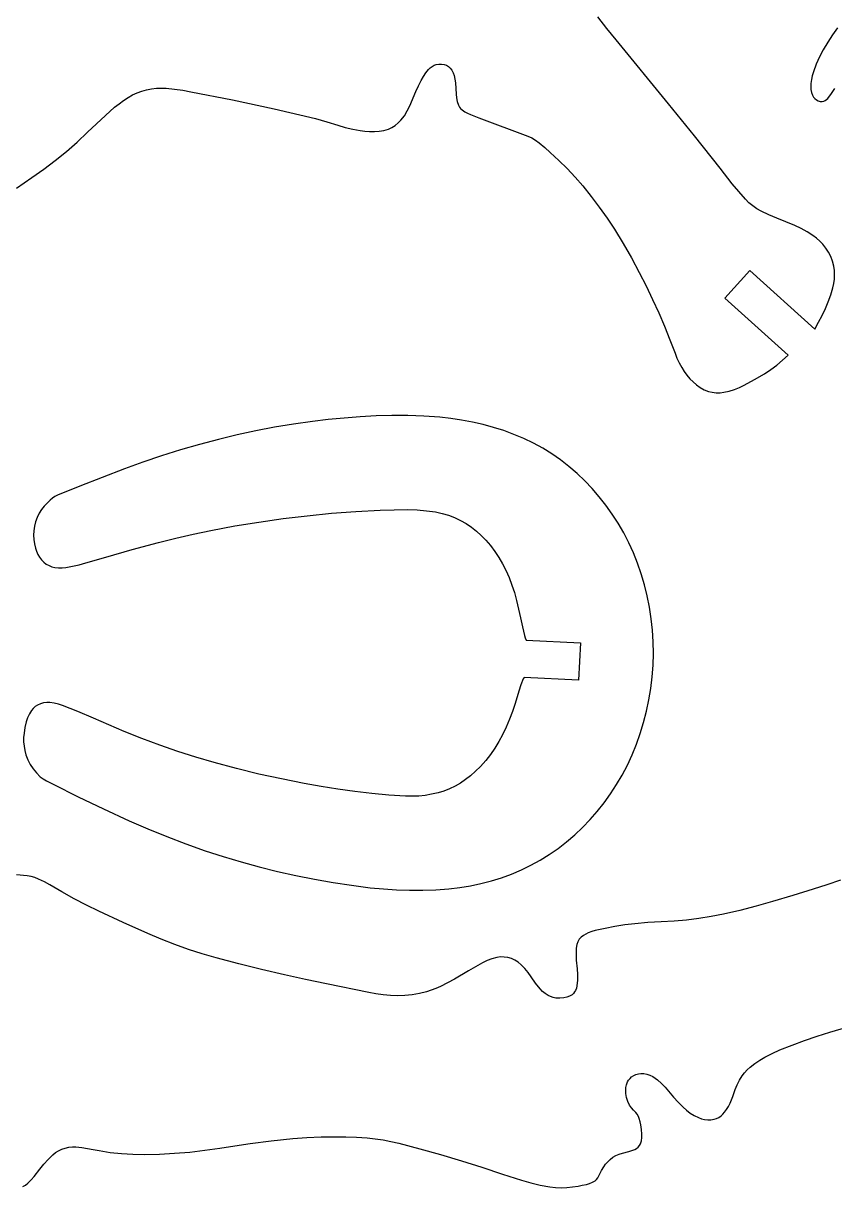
# Model space of a CAD drawing. Extents: x -40.2 to -8.1, y -2.1 to 47.3.
# Drawn here: x -31.29 to -19.49, y -1.78 to 15.15 of the extents above; entities that cross this region are included whole.
import ezdxf

# ---------------------------------------------------------------- set-up
doc = ezdxf.new("R2010")
doc.units = 0

msp = doc.modelspace()

# ---------------------------------------------------------------- linework, layer by layer
at = {"layer": '5'}
for p, q in [((-22.803716, 15.078127), (-22.934078, 15.246315)), ((-22.669641, 14.912885), (-22.803716, 15.078127)), ((-19.448202, 15.089465), (-19.522745, 14.985586)), ((-21.90775, 13.980041), (-22.669641, 14.912885)), ((-19.522745, 14.985586), (-19.592534, 14.878456)), ((-19.65743, 14.768292), (-19.711773, 14.664136)), ((-19.592534, 14.878456), (-19.65743, 14.768292)), ((-19.711773, 14.664136), (-19.759874, 14.556954)), ((-25.472302, 14.378315), (-25.436983, 14.432113)), ((-25.436983, 14.432113), (-25.397939, 14.483271)), ((-25.397939, 14.483271), (-25.373852, 14.507033)), ((-25.373852, 14.507033), (-25.346558, 14.527028)), ((-25.346558, 14.527028), (-25.316639, 14.54283)), ((-25.316639, 14.54283), (-25.284737, 14.554101)), ((-25.284737, 14.554101), (-25.24669, 14.559869)), ((-25.24669, 14.559869), (-25.208208, 14.559973)), ((-25.208208, 14.559973), (-25.170131, 14.554411)), ((-25.170131, 14.554411), (-25.137634, 14.543045)), ((-25.137634, 14.543045), (-25.108003, 14.525517)), ((-25.108003, 14.525517), (-25.082392, 14.502509)), ((-25.082392, 14.502509), (-25.059064, 14.469601)), ((-25.059064, 14.469601), (-25.040575, 14.43375)), ((-25.040575, 14.43375), (-25.027289, 14.395663)), ((-25.027289, 14.395663), (-25.015711, 14.342539)), ((-19.801565, 14.447119), (-19.817551, 14.391367)), ((-19.759874, 14.556954), (-19.801565, 14.447119)), ((-25.580342, 14.161026), (-25.542971, 14.242035)), ((-25.542971, 14.242035), (-25.503717, 14.322149)), ((-25.503717, 14.322149), (-25.472302, 14.378315)), ((-25.015711, 14.342539), (-25.007325, 14.288818)), ((-25.007325, 14.288818), (-24.999943, 14.207156)), ((-19.837981, 14.277251), (-19.839705, 14.233941)), ((-19.839705, 14.233941), (-19.836049, 14.190751)), ((-19.829708, 14.334657), (-19.837981, 14.277251)), ((-19.817551, 14.391367), (-19.829708, 14.334657)), ((-29.833719, 14.030644), (-29.765983, 14.075368)), ((-29.765983, 14.075368), (-29.702978, 14.111792)), ((-29.702978, 14.111792), (-29.637225, 14.142981)), ((-29.637225, 14.142981), (-29.569157, 14.16873)), ((-29.569157, 14.16873), (-29.499377, 14.187563)), ((-29.499377, 14.187563), (-29.428354, 14.200967)), ((-29.428354, 14.200967), (-29.35651, 14.208863)), ((-29.35651, 14.208863), (-29.284271, 14.211204)), ((-29.284271, 14.211204), (-29.212066, 14.207977)), ((-29.212066, 14.207977), (-29.092493, 14.195614)), ((-29.092493, 14.195614), (-28.973415, 14.17914)), ((-28.973415, 14.17914), (-28.854976, 14.158574)), ((-28.854976, 14.158574), (-28.24767, 14.038486)), ((-25.669806, 13.952449), (-25.580342, 14.161026)), ((-24.999943, 14.207156), (-24.995735, 14.125269)), ((-24.995735, 14.125269), (-24.990864, 14.069753)), ((-24.990864, 14.069753), (-24.980269, 14.015041)), ((-19.836049, 14.190751), (-19.82707, 14.148346)), ((-19.82707, 14.148346), (-19.812904, 14.107382)), ((-19.812904, 14.107382), (-19.797429, 14.081768)), ((-19.797429, 14.081768), (-19.777823, 14.059159)), ((-19.777823, 14.059159), (-19.754657, 14.040214)), ((-19.608523, 14.043805), (-19.591827, 14.06073)), ((-19.591827, 14.06073), (-19.537293, 14.132036)), ((-19.537293, 14.132036), (-19.488726, 14.207532)), ((-30.096983, 13.814611), (-29.962809, 13.932279)), ((-29.962809, 13.932279), (-29.899372, 13.982916)), ((-29.899372, 13.982916), (-29.833719, 14.030644)), ((-28.24767, 14.038486), (-27.642524, 13.907949)), ((-27.642524, 13.907949), (-27.039717, 13.767002)), ((-25.706217, 13.878892), (-25.669806, 13.952449)), ((-24.980269, 14.015041), (-24.964063, 13.96172)), ((-24.964063, 13.96172), (-24.94984, 13.936175)), ((-24.94984, 13.936175), (-24.931798, 13.913168)), ((-24.931798, 13.913168), (-24.910379, 13.893265)), ((-24.910379, 13.893265), (-24.871447, 13.868009)), ((-21.530976, 13.515285), (-21.90775, 13.980041)), ((-19.754657, 14.040214), (-19.729415, 14.026496)), ((-19.729415, 14.026496), (-19.701878, 14.018307)), ((-19.701878, 14.018307), (-19.673242, 14.016002)), ((-19.673242, 14.016002), (-19.650002, 14.021017)), ((-19.650002, 14.021017), (-19.628158, 14.030401)), ((-19.628158, 14.030401), (-19.608523, 14.043805)), ((-30.228227, 13.693684), (-30.096983, 13.814611)), ((-27.039717, 13.767002), (-26.876819, 13.72138)), ((-26.876819, 13.72138), (-26.715418, 13.670714)), ((-25.838773, 13.704183), (-25.799241, 13.743871)), ((-25.799241, 13.743871), (-25.749494, 13.809153)), ((-25.749494, 13.809153), (-25.706217, 13.878892)), ((-24.871447, 13.868009), (-24.830704, 13.845791)), ((-24.830704, 13.845791), (-24.788387, 13.82674)), ((-24.788387, 13.82674), (-24.666396, 13.778939)), ((-24.666396, 13.778939), (-23.954337, 13.513978)), ((-30.50829, 13.4261), (-30.356461, 13.56957)), ((-30.356461, 13.56957), (-30.228227, 13.693684)), ((-26.715418, 13.670714), (-26.608861, 13.638597)), ((-26.608861, 13.638597), (-26.500643, 13.61262)), ((-26.500643, 13.61262), (-26.391118, 13.592866)), ((-26.391118, 13.592866), (-26.323038, 13.584642)), ((-26.323038, 13.584642), (-26.254615, 13.58008)), ((-26.254615, 13.58008), (-26.186046, 13.579192)), ((-26.186046, 13.579192), (-26.116505, 13.584147)), ((-26.116505, 13.584147), (-26.047887, 13.596481)), ((-26.047887, 13.596481), (-25.980974, 13.616054)), ((-25.980974, 13.616054), (-25.930257, 13.63984)), ((-25.930257, 13.63984), (-25.882642, 13.669349)), ((-25.882642, 13.669349), (-25.838773, 13.704183)), ((-30.665246, 13.288256), (-30.50829, 13.4261)), ((-23.954337, 13.513978), (-23.896656, 13.486407)), ((-23.896656, 13.486407), (-23.842047, 13.453163)), ((-23.842047, 13.453163), (-23.791065, 13.414586)), ((-23.791065, 13.414586), (-23.708683, 13.345803)), ((-21.158353, 13.047196), (-21.530976, 13.515285)), ((-30.82712, 13.156224), (-30.665246, 13.288256)), ((-23.708683, 13.345803), (-23.627793, 13.275272)), ((-23.627793, 13.275272), (-23.503317, 13.159687)), ((-30.993697, 13.030176), (-30.82712, 13.156224)), ((-23.503317, 13.159687), (-23.382847, 13.039932)), ((-23.382847, 13.039932), (-23.266523, 12.916146)), ((-20.980347, 12.821026), (-21.158353, 13.047196)), ((-31.389276, 12.758235), (-31.164756, 12.910282)), ((-31.164756, 12.910282), (-30.993697, 13.030176)), ((-23.266523, 12.916146), (-23.15448, 12.788473)), ((-23.15448, 12.788473), (-23.03176, 12.636699)), ((-20.887314, 12.706264), (-20.980347, 12.821026)), ((-20.790292, 12.594855), (-20.887314, 12.706264)), ((-23.03176, 12.636699), (-22.914073, 12.48099)), ((-20.739112, 12.544325), (-20.790292, 12.594855)), ((-20.683828, 12.498324), (-20.739112, 12.544325)), ((-22.914073, 12.48099), (-22.801543, 12.321515)), ((-20.624837, 12.457182), (-20.683828, 12.498324)), ((-20.562566, 12.421197), (-20.624837, 12.457182)), ((-20.449782, 12.36832), (-20.562566, 12.421197)), ((-20.334839, 12.320317), (-20.449782, 12.36832)), ((-22.801543, 12.321515), (-22.694292, 12.158442)), ((-20.07156, 12.211855), (-20.334839, 12.320317)), ((-19.980919, 12.169548), (-20.07156, 12.211855)), ((-22.694292, 12.158442), (-22.56795, 11.951904)), ((-19.893049, 12.121754), (-19.980919, 12.169548)), ((-19.80828, 12.068652), (-19.893049, 12.121754)), ((-19.757009, 12.029579), (-19.80828, 12.068652)), ((-19.708932, 11.986636), (-19.757009, 12.029579)), ((-22.56795, 11.951904), (-22.447568, 11.741836)), ((-19.664341, 11.940084), (-19.708932, 11.986636)), ((-19.618691, 11.884507), (-19.664341, 11.940084)), ((-19.579318, 11.824321), (-19.618691, 11.884507)), ((-22.447568, 11.741836), (-22.333243, 11.528411)), ((-19.546683, 11.76023), (-19.579318, 11.824321)), ((-19.52117, 11.692986), (-19.546683, 11.76023)), ((-19.503077, 11.623378), (-19.52117, 11.692986)), ((-22.333243, 11.528411), (-22.234821, 11.334639)), ((-21.087811, 11.15537), (-20.725915, 11.557814)), ((-20.725915, 11.557814), (-19.780927, 10.707977)), ((-19.49519, 11.559995), (-19.503077, 11.623378)), ((-19.492724, 11.49617), (-19.49519, 11.559995)), ((-19.517835, 11.306673), (-19.504087, 11.369048)), ((-19.504087, 11.369048), (-19.495697, 11.432367)), ((-19.495697, 11.432367), (-19.492724, 11.49617)), ((-22.234821, 11.334639), (-22.140124, 11.139019)), ((-19.584558, 11.105056), (-19.548405, 11.204941)), ((-19.548405, 11.204941), (-19.517835, 11.306673)), ((-22.140124, 11.139019), (-22.049187, 10.941623)), ((-20.169223, 10.329239), (-21.087811, 11.15537)), ((-19.674552, 10.905903), (-19.626183, 11.007325)), ((-19.626183, 11.007325), (-19.584558, 11.105056)), ((-22.049187, 10.941623), (-21.965305, 10.748142)), ((-19.726151, 10.806087), (-19.674552, 10.905903)), ((-21.965305, 10.748142), (-21.886596, 10.5525)), ((-19.780927, 10.707977), (-19.726151, 10.806087)), ((-21.886596, 10.5525), (-21.813119, 10.354834)), ((-21.813119, 10.354834), (-21.784768, 10.283565)), ((-20.248852, 10.254692), (-20.169223, 10.329239)), ((-20.169223, 10.329239), (-20.169223, 10.329239)), ((-21.784768, 10.283565), (-21.752356, 10.214049)), ((-21.752356, 10.214049), (-21.71599, 10.146517)), ((-20.41973, 10.119201), (-20.332437, 10.184609)), ((-20.332437, 10.184609), (-20.248852, 10.254692)), ((-21.71599, 10.146517), (-21.68014, 10.090356)), ((-21.68014, 10.090356), (-21.640566, 10.036754)), ((-21.640566, 10.036754), (-21.59745, 9.985957)), ((-20.656626, 9.972412), (-20.510467, 10.058664)), ((-20.510467, 10.058664), (-20.41973, 10.119201)), ((-21.59745, 9.985957), (-21.550991, 9.938199)), ((-21.550991, 9.938199), (-21.501055, 9.894483)), ((-21.501055, 9.894483), (-21.446444, 9.856769)), ((-21.446444, 9.856769), (-21.387874, 9.825555)), ((-21.387874, 9.825555), (-21.326116, 9.80125)), ((-21.024691, 9.806181), (-20.949658, 9.829095)), ((-20.949658, 9.829095), (-20.876573, 9.857618)), ((-20.876573, 9.857618), (-20.805854, 9.891586)), ((-20.805854, 9.891586), (-20.656626, 9.972412)), ((-21.326116, 9.80125), (-21.270848, 9.788126)), ((-21.270848, 9.788126), (-21.214412, 9.781666)), ((-21.214412, 9.781666), (-21.157608, 9.781961)), ((-21.157608, 9.781961), (-21.101241, 9.789007)), ((-21.101241, 9.789007), (-21.024691, 9.806181)), ((-27.36288, 9.326565), (-27.637548, 9.281076)), ((-27.087164, 9.365187), (-27.36288, 9.326565)), ((-26.856327, 9.39175), (-27.087164, 9.365187)), ((-26.625008, 9.41372), (-26.856327, 9.39175)), ((-26.393298, 9.431087), (-26.625008, 9.41372)), ((-26.161289, 9.443846), (-26.393298, 9.431087)), ((-25.929699, 9.450392), (-26.161289, 9.443846)), ((-25.69802, 9.449249), (-25.929699, 9.450392)), ((-25.466507, 9.440418), (-25.69802, 9.449249)), ((-25.235414, 9.423909), (-25.466507, 9.440418)), ((-25.075667, 9.405278), (-25.235414, 9.423909)), ((-24.916579, 9.381671), (-25.075667, 9.405278)), ((-24.758306, 9.35311), (-24.916579, 9.381671)), ((-24.603428, 9.318245), (-24.758306, 9.35311)), ((-24.451088, 9.27735), (-24.603428, 9.318245)), ((-28.183051, 9.169616), (-28.453548, 9.103714)), ((-27.910995, 9.228749), (-28.183051, 9.169616)), ((-27.637548, 9.281076), (-27.910995, 9.228749)), ((-24.301562, 9.230188), (-24.451088, 9.27735)), ((-24.155127, 9.176523), (-24.301562, 9.230188)), ((-24.012062, 9.116118), (-24.155127, 9.176523)), ((-28.730397, 9.029393), (-29.005587, 8.949143)), ((-28.453548, 9.103714), (-28.730397, 9.029393)), ((-23.872644, 9.048737), (-24.012062, 9.116118)), ((-23.737135, 8.974221), (-23.872644, 9.048737)), ((-23.605739, 8.89272), (-23.737135, 8.974221)), ((-29.27899, 8.863004), (-29.55048, 8.771013)), ((-29.005587, 8.949143), (-29.27899, 8.863004)), ((-23.478646, 8.804466), (-23.605739, 8.89272)), ((-23.356044, 8.709686), (-23.478646, 8.804466)), ((-29.819932, 8.673215), (-30.146447, 8.550334)), ((-29.55048, 8.771013), (-29.819932, 8.673215)), ((-23.238123, 8.60861), (-23.356044, 8.709686)), ((-30.146447, 8.550334), (-30.471149, 8.42274)), ((-23.125072, 8.501469), (-23.238123, 8.60861)), ((-23.017081, 8.38849), (-23.125072, 8.501469)), ((-30.471149, 8.42274), (-30.793969, 8.290458)), ((-22.914338, 8.269903), (-23.017081, 8.38849)), ((-30.987769, 8.131478), (-31.025642, 8.081744)), ((-30.945851, 8.177854), (-30.987769, 8.131478)), ((-30.900184, 8.220545), (-30.945851, 8.177854)), ((-30.867453, 8.247752), (-30.900184, 8.220545)), ((-30.831902, 8.271153), (-30.867453, 8.247752)), ((-30.793969, 8.290458), (-30.831902, 8.271153)), ((-22.817032, 8.145938), (-22.914338, 8.269903)), ((-22.725353, 8.016824), (-22.817032, 8.145938)), ((-31.088807, 7.969102), (-31.111989, 7.906434)), ((-31.059204, 8.029004), (-31.088807, 7.969102)), ((-31.025642, 8.081744), (-31.059204, 8.029004)), ((-27.51271, 7.951115), (-27.160569, 7.993385)), ((-27.160569, 7.993385), (-26.807615, 8.028218)), ((-26.807615, 8.028218), (-26.454005, 8.055599)), ((-26.454005, 8.055599), (-26.099896, 8.075517)), ((-26.099896, 8.075517), (-25.898893, 8.080961)), ((-25.898893, 8.080961), (-25.697818, 8.081623)), ((-25.697818, 8.081623), (-25.563288, 8.077067)), ((-25.563288, 8.077067), (-25.429152, 8.065827)), ((-25.429152, 8.065827), (-25.29574, 8.047929)), ((-25.29574, 8.047929), (-25.201344, 8.027789)), ((-25.201344, 8.027789), (-25.10876, 8.000504)), ((-25.10876, 8.000504), (-25.018527, 7.966236)), ((-25.018527, 7.966236), (-24.931172, 7.925183)), ((-22.63949, 7.88279), (-22.725353, 8.016824)), ((-31.128494, 7.841686), (-31.138141, 7.775568)), ((-31.111989, 7.906434), (-31.128494, 7.841686)), ((-28.562689, 7.779895), (-28.213926, 7.844347)), ((-28.213926, 7.844347), (-27.863881, 7.901429)), ((-27.863881, 7.901429), (-27.51271, 7.951115)), ((-24.931172, 7.925183), (-24.850722, 7.878322)), ((-24.850722, 7.878322), (-24.773684, 7.826041)), ((-24.773684, 7.826041), (-24.700424, 7.768585)), ((-22.559632, 7.744066), (-22.63949, 7.88279)), ((-31.138141, 7.775568), (-31.140547, 7.711725)), ((-31.140547, 7.711725), (-31.137586, 7.647905)), ((-31.137586, 7.647905), (-31.12928, 7.584559)), ((-29.326839, 7.606076), (-29.073308, 7.669151)), ((-29.073308, 7.669151), (-28.818557, 7.727098)), ((-28.818557, 7.727098), (-28.562689, 7.779895)), ((-24.700424, 7.768585), (-24.631288, 7.706228)), ((-24.631288, 7.706228), (-24.566604, 7.639265)), ((-24.566604, 7.639265), (-24.498025, 7.558595)), ((-22.485968, 7.600881), (-22.559632, 7.744066)), ((-31.12928, 7.584559), (-31.115687, 7.522133)), ((-31.115687, 7.522133), (-31.101445, 7.475611)), ((-31.101445, 7.475611), (-31.081743, 7.431125)), ((-30.090989, 7.392463), (-29.709917, 7.502857)), ((-29.709917, 7.502857), (-29.326839, 7.606076)), ((-24.498025, 7.558595), (-24.434183, 7.474126)), ((-24.434183, 7.474126), (-24.375289, 7.386137)), ((-22.418688, 7.453464), (-22.485968, 7.600881)), ((-22.35798, 7.302044), (-22.418688, 7.453464)), ((-31.081743, 7.431125), (-31.056864, 7.389314)), ((-31.056864, 7.389314), (-31.027166, 7.350777)), ((-31.027166, 7.350777), (-30.993072, 7.316066)), ((-30.993072, 7.316066), (-30.956793, 7.289657)), ((-30.956793, 7.289657), (-30.917427, 7.268117)), ((-30.573576, 7.258459), (-30.47685, 7.281092)), ((-30.47685, 7.281092), (-30.381033, 7.307307)), ((-30.381033, 7.307307), (-30.090989, 7.392463)), ((-24.375289, 7.386137), (-24.321535, 7.294915)), ((-24.321535, 7.294915), (-24.2731, 7.200763)), ((-22.304035, 7.146851), (-22.35798, 7.302044)), ((-30.917427, 7.268117), (-30.875624, 7.251802)), ((-30.875624, 7.251802), (-30.832074, 7.240983)), ((-30.832074, 7.240983), (-30.778539, 7.235352)), ((-30.778539, 7.235352), (-30.72471, 7.234835)), ((-30.72471, 7.234835), (-30.671076, 7.239439)), ((-30.671076, 7.239439), (-30.573576, 7.258459)), ((-24.2731, 7.200763), (-24.226433, 7.094034)), ((-22.257026, 6.988159), (-22.304035, 7.146851)), ((-24.226433, 7.094034), (-24.184888, 6.98521)), ((-24.184888, 6.98521), (-24.148558, 6.874536)), ((-22.217078, 6.826415), (-22.257026, 6.988159)), ((-24.148558, 6.874536), (-24.117524, 6.762261)), ((-22.184298, 6.662113), (-22.217078, 6.826415)), ((-24.117524, 6.762261), (-24.087479, 6.635071)), ((-24.087479, 6.635071), (-24.060166, 6.507267)), ((-22.158797, 6.495744), (-22.184298, 6.662113)), ((-24.060166, 6.507267), (-24.03319, 6.379536)), ((-22.140681, 6.327802), (-22.158797, 6.495744)), ((-24.03319, 6.379536), (-24.004082, 6.252273)), ((-22.130062, 6.158778), (-22.140681, 6.327802)), ((-24.004082, 6.252273), (-23.993157, 6.217006)), ((-23.993157, 6.217006), (-23.977744, 6.183458)), ((-23.977744, 6.183458), (-23.187415, 6.143421)), ((-23.187415, 6.143421), (-23.214796, 5.602901)), ((-22.127046, 5.989166), (-22.130062, 6.158778)), ((-22.131745, 5.819457), (-22.127046, 5.989166)), ((-22.144221, 5.650143), (-22.131745, 5.819457)), ((-24.019951, 5.620666), (-24.053957, 5.532497)), ((-24.005126, 5.642938), (-24.019951, 5.620666)), ((-24.019951, 5.620666), (-24.019951, 5.620666)), ((-23.214796, 5.602901), (-24.005126, 5.642938)), ((-22.164361, 5.481704), (-22.144221, 5.650143)), ((-24.083948, 5.442883), (-24.140055, 5.265099)), ((-24.053957, 5.532497), (-24.083948, 5.442883)), ((-22.192007, 5.314619), (-22.164361, 5.481704)), ((-31.042305, 5.258824), (-31.085156, 5.239816)), ((-30.997145, 5.271394), (-31.042305, 5.258824)), ((-30.950636, 5.277259), (-30.997145, 5.271394)), ((-30.903768, 5.276295), (-30.950636, 5.277259)), ((-30.842204, 5.267079), (-30.903768, 5.276295)), ((-30.781604, 5.252834), (-30.842204, 5.267079)), ((-30.722381, 5.233656), (-30.781604, 5.252834)), ((-24.140055, 5.265099), (-24.178536, 5.14807)), ((-22.227001, 5.149367), (-22.192007, 5.314619)), ((-31.203352, 5.110885), (-31.229671, 5.055736)), ((-31.171011, 5.162733), (-31.203352, 5.110885)), ((-31.145788, 5.19205), (-31.171011, 5.162733)), ((-31.117011, 5.217887), (-31.145788, 5.19205)), ((-31.085156, 5.239816), (-31.117011, 5.217887)), ((-30.496123, 5.144851), (-30.722381, 5.233656)), ((-30.2724, 5.049839), (-30.496123, 5.144851)), ((-24.178536, 5.14807), (-24.221502, 5.032611)), ((-22.269185, 4.986427), (-22.227001, 5.149367)), ((-31.268452, 4.916212), (-31.280885, 4.833231)), ((-31.249635, 4.997982), (-31.268452, 4.916212)), ((-31.229671, 5.055736), (-31.249635, 4.997982)), ((-30.047931, 4.952352), (-30.2724, 5.049839)), ((-29.822419, 4.857303), (-30.047931, 4.952352)), ((-24.268888, 4.918896), (-24.320624, 4.807092)), ((-24.221502, 5.032611), (-24.268888, 4.918896)), ((-22.3184, 4.826279), (-22.269185, 4.986427)), ((-31.280885, 4.833231), (-31.286341, 4.769213)), ((-31.286341, 4.769213), (-31.28626, 4.704963)), ((-29.565485, 4.75346), (-29.822419, 4.857303)), ((-29.306055, 4.656023), (-29.565485, 4.75346)), ((-24.320624, 4.807092), (-24.37376, 4.708398)), ((-22.374489, 4.669401), (-22.3184, 4.826279)), ((-31.28626, 4.704963), (-31.280644, 4.640959)), ((-31.280644, 4.640959), (-31.269533, 4.577676)), ((-31.269533, 4.577676), (-31.253011, 4.515587)), ((-29.044287, 4.565052), (-29.306055, 4.656023)), ((-24.432507, 4.612937), (-24.49667, 4.521029)), ((-24.37376, 4.708398), (-24.432507, 4.612937)), ((-22.437294, 4.516272), (-22.374489, 4.669401)), ((-31.253011, 4.515587), (-31.224611, 4.444747)), ((-31.224611, 4.444747), (-31.189552, 4.376956)), ((-28.780343, 4.480603), (-29.044287, 4.565052)), ((-28.514385, 4.402729), (-28.780343, 4.480603)), ((-28.189998, 4.316291), (-28.514385, 4.402729)), ((-24.566034, 4.43298), (-24.640367, 4.349085)), ((-24.49667, 4.521029), (-24.566034, 4.43298)), ((-22.506646, 4.367326), (-22.437294, 4.516272)), ((-31.189552, 4.376956), (-31.148156, 4.312837)), ((-31.148156, 4.312837), (-31.100804, 4.252983)), ((-31.100804, 4.252983), (-31.047933, 4.197943)), ((-27.863753, 4.237152), (-28.189998, 4.316291)), ((-27.535816, 4.165351), (-27.863753, 4.237152)), ((-24.712924, 4.277733), (-24.789322, 4.210509)), ((-24.640367, 4.349085), (-24.712924, 4.277733)), ((-22.582345, 4.222817), (-22.506646, 4.367326)), ((-31.047933, 4.197943), (-31.001265, 4.167096)), ((-31.001265, 4.167096), (-30.952417, 4.139831)), ((-30.952417, 4.139831), (-30.856901, 4.090873)), ((-30.856901, 4.090873), (-30.491489, 3.906808)), ((-27.206351, 4.100924), (-27.535816, 4.165351)), ((-26.961019, 4.057676), (-27.206351, 4.100924)), ((-24.934046, 4.106158), (-25.011562, 4.061888)), ((-24.859843, 4.155781), (-24.934046, 4.106158)), ((-24.789322, 4.210509), (-24.859843, 4.155781)), ((-22.751934, 3.947947), (-22.664178, 4.082955)), ((-22.664178, 4.082955), (-22.582345, 4.222817)), ((-30.491489, 3.906808), (-30.122939, 3.729111)), ((-26.715075, 4.018056), (-26.961019, 4.057676)), ((-26.468572, 3.982071), (-26.715075, 4.018056)), ((-26.223385, 3.951972), (-26.468572, 3.982071)), ((-25.97738, 3.929524), (-26.223385, 3.951972)), ((-25.730794, 3.914749), (-25.97738, 3.929524)), ((-25.63582, 3.913089), (-25.730794, 3.914749)), ((-25.540918, 3.917135), (-25.63582, 3.913089)), ((-25.44643, 3.926871), (-25.540918, 3.917135)), ((-25.352698, 3.942263), (-25.44643, 3.926871)), ((-25.260058, 3.963254), (-25.352698, 3.942263)), ((-25.174974, 3.990258), (-25.260058, 3.963254)), ((-25.092004, 4.02319), (-25.174974, 3.990258)), ((-25.011562, 4.061888), (-25.092004, 4.02319)), ((-22.845402, 3.818004), (-22.751934, 3.947947)), ((-30.122939, 3.729111), (-29.751362, 3.557835)), ((-22.944371, 3.693334), (-22.845402, 3.818004)), ((-29.751362, 3.557835), (-29.479023, 3.43891)), ((-23.157963, 3.46065), (-23.048628, 3.574147)), ((-23.048628, 3.574147), (-22.944371, 3.693334)), ((-29.479023, 3.43891), (-29.203879, 3.32663)), ((-23.272164, 3.353054), (-23.157963, 3.46065)), ((-29.203879, 3.32663), (-28.926091, 3.22106)), ((-28.926091, 3.22106), (-28.645822, 3.122263)), ((-23.514319, 3.1564), (-23.39102, 3.251568)), ((-23.39102, 3.251568), (-23.272164, 3.353054)), ((-28.645822, 3.122263), (-28.385334, 3.037513)), ((-23.773403, 2.985855), (-23.641851, 3.067759)), ((-23.641851, 3.067759), (-23.514319, 3.1564)), ((-28.385334, 3.037513), (-28.122918, 2.958933)), ((-28.122918, 2.958933), (-27.858721, 2.886566)), ((-27.858721, 2.886566), (-27.592891, 2.820452)), ((-24.047723, 2.843093), (-23.908764, 2.910897)), ((-23.908764, 2.910897), (-23.773403, 2.985855)), ((-31.234563, 2.75568), (-31.39161, 2.771696)), ((-31.178268, 2.745528), (-31.234563, 2.75568)), ((-31.12307, 2.730517), (-31.178268, 2.745528)), ((-31.069386, 2.710761), (-31.12307, 2.730517)), ((-30.985063, 2.671549), (-31.069386, 2.710761)), ((-27.592891, 2.820452), (-27.325575, 2.760629)), ((-27.325575, 2.760629), (-27.056921, 2.70713)), ((-24.484032, 2.68406), (-24.335584, 2.729705)), ((-24.335584, 2.729705), (-24.190069, 2.782652)), ((-24.190069, 2.782652), (-24.047723, 2.843093)), ((-30.90421, 2.625607), (-30.985063, 2.671549)), ((-30.730144, 2.522526), (-30.90421, 2.625607)), ((-27.056921, 2.70713), (-26.78708, 2.659984)), ((-26.78708, 2.659984), (-26.516202, 2.619218)), ((-26.516202, 2.619218), (-26.244438, 2.584854)), ((-26.244438, 2.584854), (-26.054456, 2.567121)), ((-26.054456, 2.567121), (-25.864048, 2.55479)), ((-25.864048, 2.55479), (-25.673367, 2.547872)), ((-25.673367, 2.547872), (-25.482781, 2.547452)), ((-25.482781, 2.547452), (-25.292325, 2.554532)), ((-25.292325, 2.554532), (-25.102296, 2.569103)), ((-25.102296, 2.569103), (-24.944545, 2.588239)), ((-24.944545, 2.588239), (-24.788755, 2.613597)), ((-24.788755, 2.613597), (-24.63517, 2.645447)), ((-24.63517, 2.645447), (-24.484032, 2.68406)), ((-19.802282, 2.562001), (-20.097527, 2.471004)), ((-19.604015, 2.626049), (-19.802282, 2.562001)), ((-19.406892, 2.693536), (-19.604015, 2.626049)), ((-30.553401, 2.424105), (-30.730144, 2.522526)), ((-30.374106, 2.330414), (-30.553401, 2.424105)), ((-20.393593, 2.382719), (-20.630707, 2.315502)), ((-20.097527, 2.471004), (-20.393593, 2.382719)), ((-30.192386, 2.241519), (-30.374106, 2.330414)), ((-29.837617, 2.077446), (-30.192386, 2.241519)), ((-20.869404, 2.254148), (-21.109541, 2.198693)), ((-20.630707, 2.315502), (-20.869404, 2.254148)), ((-29.480562, 1.918406), (-29.837617, 2.077446)), ((-22.543472, 2.042546), (-22.687351, 2.020459)), ((-22.398902, 2.059527), (-22.543472, 2.042546)), ((-22.20803, 2.076564), (-22.398902, 2.059527)), ((-22.01687, 2.089975), (-22.20803, 2.076564)), ((-21.825489, 2.099755), (-22.01687, 2.089975)), ((-21.645192, 2.114007), (-21.825489, 2.099755)), ((-21.465587, 2.135271), (-21.645192, 2.114007)), ((-21.286946, 2.163514), (-21.465587, 2.135271)), ((-21.109541, 2.198693), (-21.286946, 2.163514)), ((-29.286313, 1.835241), (-29.480562, 1.918406)), ((-23.178492, 1.865228), (-23.20581, 1.834211)), ((-23.146454, 1.889668), (-23.178492, 1.865228)), ((-23.111955, 1.910492), (-23.146454, 1.889668)), ((-23.075403, 1.927454), (-23.111955, 1.910492)), ((-23.024278, 1.945555), (-23.075403, 1.927454)), ((-22.972314, 1.961086), (-23.024278, 1.945555)), ((-22.830358, 1.993295), (-22.972314, 1.961086)), ((-22.687351, 2.020459), (-22.830358, 1.993295)), ((-29.089602, 1.758079), (-29.286313, 1.835241)), ((-28.890613, 1.686996), (-29.089602, 1.758079)), ((-23.249912, 1.707539), (-23.253121, 1.65456)), ((-23.241192, 1.759894), (-23.249912, 1.707539)), ((-23.226951, 1.798695), (-23.241192, 1.759894)), ((-23.20581, 1.834211), (-23.226951, 1.798695)), ((-28.689536, 1.622057), (-28.890613, 1.686996)), ((-28.486558, 1.563323), (-28.689536, 1.622057)), ((-28.156479, 1.476644), (-28.486558, 1.563323)), ((-24.546252, 1.5261), (-24.613986, 1.494088)), ((-24.475785, 1.55154), (-24.546252, 1.5261)), ((-24.403222, 1.570178), (-24.475785, 1.55154)), ((-24.350132, 1.576931), (-24.403222, 1.570178)), ((-24.296618, 1.576246), (-24.350132, 1.576931)), ((-24.243718, 1.568135), (-24.296618, 1.576246)), ((-24.192458, 1.552755), (-24.243718, 1.568135)), ((-24.142124, 1.528959), (-24.192458, 1.552755)), ((-24.095055, 1.499223), (-24.142124, 1.528959)), ((-23.253121, 1.65456), (-23.248615, 1.52968)), ((-23.248615, 1.52968), (-23.238283, 1.405146)), ((-27.825119, 1.394998), (-28.156479, 1.476644)), ((-27.492555, 1.318404), (-27.825119, 1.394998)), ((-24.818499, 1.376463), (-25.021148, 1.255657)), ((-24.613986, 1.494088), (-24.818499, 1.376463)), ((-24.051948, 1.463988), (-24.095055, 1.499223)), ((-23.999416, 1.408419), (-24.051948, 1.463988)), ((-23.950459, 1.349676), (-23.999416, 1.408419)), ((-23.238283, 1.405146), (-23.232587, 1.322042)), ((-27.186631, 1.249938), (-27.492555, 1.318404)), ((-26.879536, 1.186935), (-27.186631, 1.249938)), ((-26.266518, 1.062799), (-26.879536, 1.186935)), ((-25.121789, 1.199509), (-25.22473, 1.147699)), ((-25.021148, 1.255657), (-25.121789, 1.199509)), ((-23.905268, 1.287988), (-23.950459, 1.349676)), ((-23.841272, 1.198353), (-23.905268, 1.287988)), ((-23.772926, 1.111988), (-23.841272, 1.198353)), ((-23.233186, 1.238746), (-23.240077, 1.155732)), ((-23.232587, 1.322042), (-23.233186, 1.238746)), ((-26.163008, 1.041103), (-26.266518, 1.062799)), ((-26.058424, 1.025378), (-26.163008, 1.041103)), ((-25.953111, 1.015678), (-26.058424, 1.025378)), ((-25.635776, 1.026537), (-25.741338, 1.015533)), ((-25.531259, 1.04499), (-25.635776, 1.026537)), ((-25.428311, 1.070798), (-25.531259, 1.04499)), ((-25.359022, 1.092538), (-25.428311, 1.070798)), ((-25.291088, 1.1182), (-25.359022, 1.092538)), ((-25.22473, 1.147699), (-25.291088, 1.1182)), ((-23.738895, 1.076325), (-23.772926, 1.111988)), ((-23.701045, 1.044745), (-23.738895, 1.076325)), ((-23.659862, 1.017655), (-23.701045, 1.044745)), ((-23.623895, 1.00034), (-23.659862, 1.017655)), ((-23.311297, 1.028929), (-23.348376, 1.008432)), ((-23.290747, 1.046872), (-23.311297, 1.028929)), ((-23.273367, 1.067899), (-23.290747, 1.046872)), ((-23.259613, 1.091459), (-23.273367, 1.067899)), ((-23.247958, 1.123022), (-23.259613, 1.091459)), ((-23.240077, 1.155732), (-23.247958, 1.123022)), ((-25.847414, 1.012033), (-25.953111, 1.015678)), ((-25.741338, 1.015533), (-25.847414, 1.012033)), ((-23.585996, 0.987808), (-23.623895, 1.00034)), ((-23.546797, 0.980269), (-23.585996, 0.987808)), ((-23.487827, 0.977802), (-23.546797, 0.980269)), ((-23.429047, 0.983136), (-23.487827, 0.977802)), ((-23.387862, 0.993075), (-23.429047, 0.983136)), ((-23.348376, 1.008432), (-23.387862, 0.993075)), ((-19.561184, 0.482978), (-19.197314, 0.589031)), ((-20.110547, 0.296109), (-19.928932, 0.362769)), ((-19.928932, 0.362769), (-19.745776, 0.42507)), ((-19.745776, 0.42507), (-19.561184, 0.482978)), ((-20.505572, 0.120951), (-20.399186, 0.175395)), ((-20.399186, 0.175395), (-20.290518, 0.225129)), ((-20.290518, 0.225129), (-20.110547, 0.296109)), ((-20.720626, -0.026209), (-20.652244, 0.027558)), ((-20.652244, 0.027558), (-20.580455, 0.076684)), ((-20.580455, 0.076684), (-20.505572, 0.120951)), ((-22.467825, -0.18788), (-22.444613, -0.166333)), ((-22.444613, -0.166333), (-22.414164, -0.147171)), ((-22.414164, -0.147171), (-22.381301, -0.132532)), ((-22.381301, -0.132532), (-22.346691, -0.122712)), ((-22.346691, -0.122712), (-22.311036, -0.117911)), ((-22.311036, -0.117911), (-22.265552, -0.119574)), ((-22.265552, -0.119574), (-22.220738, -0.127525)), ((-22.220738, -0.127525), (-22.177458, -0.14161)), ((-22.177458, -0.14161), (-22.138131, -0.16066)), ((-22.138131, -0.16066), (-22.100898, -0.183536)), ((-20.875969, -0.214319), (-20.835703, -0.151311)), ((-20.835703, -0.151311), (-20.800565, -0.106723)), ((-20.800565, -0.106723), (-20.762131, -0.064941)), ((-20.762131, -0.064941), (-20.720626, -0.026209)), ((-22.530265, -0.365254), (-22.526761, -0.322488)), ((-22.526761, -0.322488), (-22.517733, -0.280538)), ((-22.517733, -0.280538), (-22.503335, -0.240116)), ((-22.503335, -0.240116), (-22.487548, -0.21266)), ((-22.487548, -0.21266), (-22.467825, -0.18788)), ((-22.100898, -0.183536), (-22.066132, -0.210009)), ((-22.066132, -0.210009), (-22.009799, -0.260364)), ((-22.009799, -0.260364), (-21.957621, -0.315012)), ((-21.957621, -0.315012), (-21.833673, -0.460972)), ((-20.938131, -0.350162), (-20.91021, -0.280794)), ((-20.91021, -0.280794), (-20.875969, -0.214319)), ((-22.528187, -0.408114), (-22.530265, -0.365254)), ((-22.516974, -0.466225), (-22.528187, -0.408114)), ((-22.498684, -0.522511), (-22.516974, -0.466225)), ((-21.833673, -0.460972), (-21.767561, -0.535987)), ((-21.013499, -0.549012), (-20.974055, -0.450254)), ((-20.974055, -0.450254), (-20.938131, -0.350162)), ((-22.473595, -0.576113), (-22.498684, -0.522511)), ((-22.446712, -0.614398), (-22.473595, -0.576113)), ((-22.41617, -0.649835), (-22.446712, -0.614398)), ((-22.382271, -0.682074), (-22.41617, -0.649835)), ((-21.767561, -0.535987), (-21.697099, -0.606932)), ((-21.697099, -0.606932), (-21.646, -0.652302)), ((-21.646, -0.652302), (-21.59103, -0.692896)), ((-21.09134, -0.681579), (-21.06218, -0.63933)), ((-21.06218, -0.63933), (-21.036187, -0.595062)), ((-21.036187, -0.595062), (-21.013499, -0.549012)), ((-22.361843, -0.710324), (-22.382271, -0.682074)), ((-22.345287, -0.741004), (-22.361843, -0.710324)), ((-22.332888, -0.773586), (-22.345287, -0.741004)), ((-22.320918, -0.819109), (-22.332888, -0.773586)), ((-22.310896, -0.865099), (-22.320918, -0.819109)), ((-21.59103, -0.692896), (-21.532636, -0.728387)), ((-21.532636, -0.728387), (-21.471288, -0.758488)), ((-21.471288, -0.758488), (-21.427935, -0.77408)), ((-21.427935, -0.77408), (-21.383046, -0.784454)), ((-21.383046, -0.784454), (-21.337247, -0.789465)), ((-21.337247, -0.789465), (-21.291177, -0.789044)), ((-21.291177, -0.789044), (-21.245477, -0.783196)), ((-21.245477, -0.783196), (-21.209605, -0.771812)), ((-21.209605, -0.771812), (-21.175637, -0.75561)), ((-21.175637, -0.75561), (-21.144217, -0.734896)), ((-21.144217, -0.734896), (-21.115939, -0.710062)), ((-21.115939, -0.710062), (-21.09134, -0.681579)), ((-22.300703, -0.93318), (-22.310896, -0.865099)), ((-22.295069, -1.00179), (-22.300703, -0.93318)), ((-22.296002, -1.048112), (-22.295069, -1.00179)), ((-30.629917, -1.18967), (-30.578073, -1.184334)), ((-30.578073, -1.184334), (-30.525958, -1.184966)), ((-30.525958, -1.184966), (-30.441557, -1.193113)), ((-28.432792, -1.201684), (-28.213667, -1.16813)), ((-28.213667, -1.16813), (-27.994129, -1.137388)), ((-27.994129, -1.137388), (-27.684344, -1.09745)), ((-27.684344, -1.09745), (-27.373747, -1.064423)), ((-27.373747, -1.064423), (-27.1673, -1.048187)), ((-27.1673, -1.048187), (-26.960432, -1.038732)), ((-26.960432, -1.038732), (-26.753365, -1.036068)), ((-26.753365, -1.036068), (-26.599282, -1.036987)), ((-26.599282, -1.036987), (-26.445308, -1.042829)), ((-26.445308, -1.042829), (-26.291599, -1.053588)), ((-26.291599, -1.053588), (-26.175045, -1.066136)), ((-26.175045, -1.066136), (-26.059103, -1.083449)), ((-26.059103, -1.083449), (-25.943968, -1.105498)), ((-25.943968, -1.105498), (-25.829833, -1.132246)), ((-25.829833, -1.132246), (-25.525341, -1.211375)), ((-22.349268, -1.187791), (-22.330311, -1.164588)), ((-22.330311, -1.164588), (-22.315605, -1.138481)), ((-22.315605, -1.138481), (-22.302885, -1.09393)), ((-22.302885, -1.09393), (-22.296002, -1.048112)), ((-30.928907, -1.366697), (-30.861873, -1.30074)), ((-30.861873, -1.30074), (-30.821214, -1.268134)), ((-30.821214, -1.268134), (-30.777091, -1.240394)), ((-30.777091, -1.240394), (-30.730084, -1.217885)), ((-30.730084, -1.217885), (-30.680811, -1.200902)), ((-30.680811, -1.200902), (-30.629917, -1.18967)), ((-30.441557, -1.193113), (-30.358001, -1.207542)), ((-30.358001, -1.207542), (-30.274205, -1.22418)), ((-30.274205, -1.22418), (-30.190044, -1.238862)), ((-30.190044, -1.238862), (-30.02634, -1.263886)), ((-30.02634, -1.263886), (-29.861655, -1.281322)), ((-29.861655, -1.281322), (-29.69634, -1.291135)), ((-29.69634, -1.291135), (-29.530749, -1.293304)), ((-29.530749, -1.293304), (-29.310694, -1.287922)), ((-29.310694, -1.287922), (-29.090873, -1.27644)), ((-29.090873, -1.27644), (-28.871455, -1.258867)), ((-28.871455, -1.258867), (-28.651711, -1.233436)), ((-28.651711, -1.233436), (-28.432792, -1.201684)), ((-25.525341, -1.211375), (-25.222263, -1.295757)), ((-25.222263, -1.295757), (-24.920689, -1.385366)), ((-22.756548, -1.365844), (-22.715841, -1.335826)), ((-22.715841, -1.335826), (-22.67197, -1.310658)), ((-22.67197, -1.310658), (-22.62551, -1.29067)), ((-22.62551, -1.29067), (-22.57707, -1.276124)), ((-22.57707, -1.276124), (-22.486308, -1.252938)), ((-22.486308, -1.252938), (-22.397592, -1.222855)), ((-22.397592, -1.222855), (-22.371919, -1.207407)), ((-22.371919, -1.207407), (-22.349268, -1.187791)), ((-31.132564, -1.613167), (-31.050211, -1.510322)), ((-31.050211, -1.510322), (-30.991766, -1.436646)), ((-30.991766, -1.436646), (-30.928907, -1.366697)), ((-24.920689, -1.385366), (-24.62071, -1.480177)), ((-24.62071, -1.480177), (-24.322414, -1.580161)), ((-22.881893, -1.529947), (-22.850547, -1.475517)), ((-22.850547, -1.475517), (-22.822756, -1.43602)), ((-22.822756, -1.43602), (-22.791327, -1.399351)), ((-22.791327, -1.399351), (-22.756548, -1.365844)), ((-31.227282, -1.712329), (-31.178022, -1.664564)), ((-31.178022, -1.664564), (-31.132564, -1.613167)), ((-24.322414, -1.580161), (-24.047647, -1.669352)), ((-24.047647, -1.669352), (-23.912116, -1.709012)), ((-23.015298, -1.699211), (-22.975984, -1.677603)), ((-22.975984, -1.677603), (-22.953604, -1.65767)), ((-22.953604, -1.65767), (-22.935561, -1.63374)), ((-22.935561, -1.63374), (-22.910115, -1.58606)), ((-22.910115, -1.58606), (-22.881893, -1.529947)), ((-31.296663, -1.76002), (-31.259834, -1.739285)), ((-31.259834, -1.739285), (-31.227282, -1.712329)), ((-23.912116, -1.709012), (-23.774591, -1.741078)), ((-23.774591, -1.741078), (-23.635495, -1.765449)), ((-23.635495, -1.765449), (-23.55314, -1.774551)), ((-23.55314, -1.774551), (-23.470352, -1.777949)), ((-23.470352, -1.777949), (-23.387527, -1.775626)), ((-23.387527, -1.775626), (-23.30506, -1.767594)), ((-23.30506, -1.767594), (-23.223344, -1.75389)), ((-23.223344, -1.75389), (-23.161309, -1.742613)), ((-23.161309, -1.742613), (-23.099664, -1.729371)), ((-23.099664, -1.729371), (-23.05668, -1.716532)), ((-23.05668, -1.716532), (-23.015298, -1.699211))]:
    msp.add_line(p, q, dxfattribs=at)

doc.saveas('drawing.dxf')
